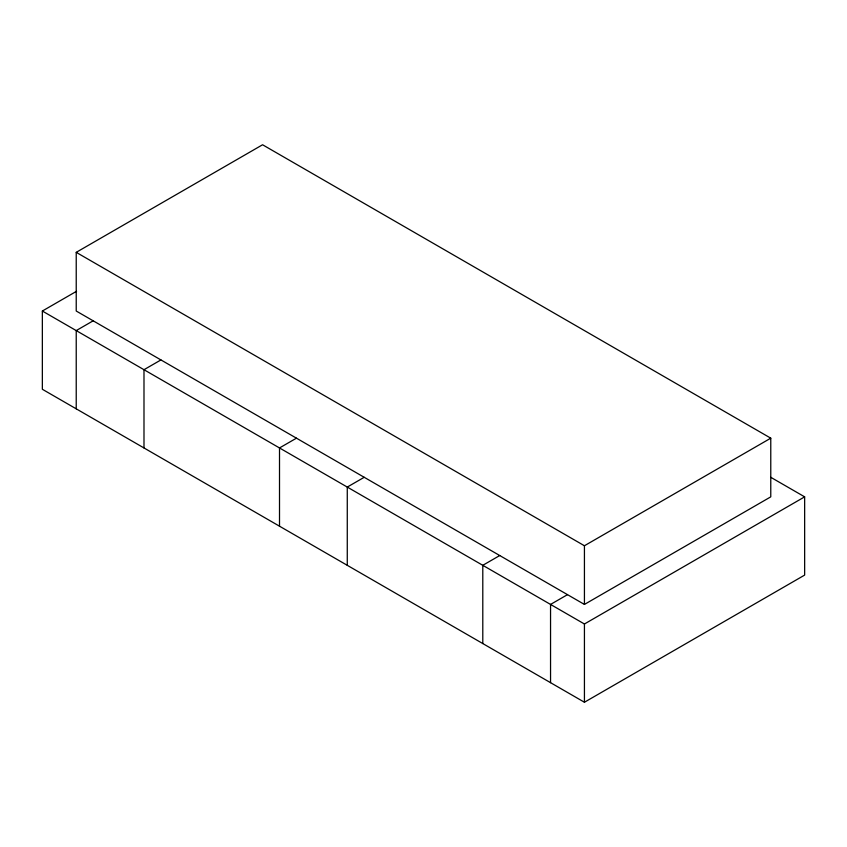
<?xml version="1.0" encoding="UTF-8"?>
<svg xmlns="http://www.w3.org/2000/svg" width="847" height="847" viewBox="0 0 847 847"><rect width="100%" height="100%" fill="white"/><g stroke="black" fill="none" stroke-linecap="round" stroke-linejoin="round"><path stroke-width="1.27" d="M76.23 252.342L262.57 144.763L770.77 438.174L770.77 496.85L584.43 604.43L76.23 311.029L76.23 252.342L584.43 545.754L770.77 438.174M770.77 477.295L804.65 496.85L804.65 575.092L584.43 702.237L42.35 389.271L42.35 311.029L76.579 291.262M93.17 320.812L76.23 330.584L76.23 408.826M160.93 359.933L143.99 369.705L143.99 447.947M296.45 438.174L279.51 447.947L279.51 526.188M364.21 477.295L347.27 487.067L347.27 565.309M499.73 555.537L482.79 565.309L482.79 643.561M567.49 594.658L550.55 604.43L550.55 682.682M42.35 311.029L584.43 623.995L804.65 496.85M584.43 545.754L584.43 604.43M584.43 623.995L584.43 702.237"/></g></svg>
